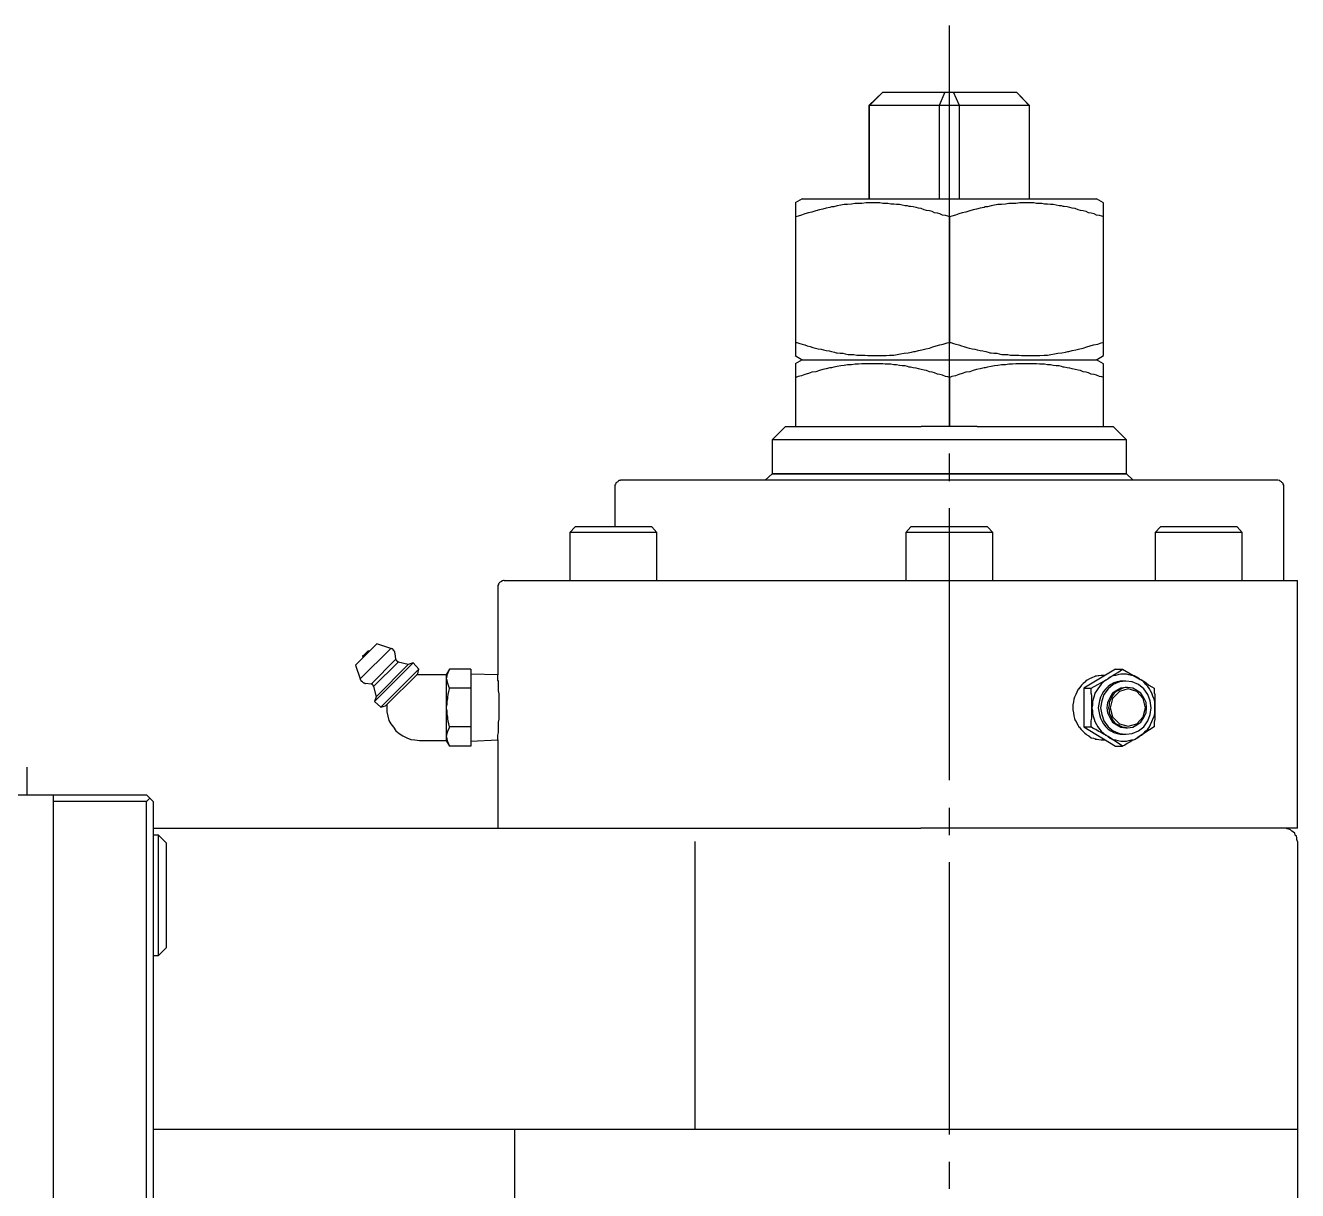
# Model space of a CAD drawing. Header units: millimetres. Extents: x -211 to 45495, y 24 to 52952.
# Drawn here: x 23026.3 to 23216.4, y 27522.3 to 27696.4 of the extents above; entities that cross this region are included whole.
import ezdxf

# ---------------------------------------------------------------- set-up
doc = ezdxf.new("R2010")
doc.units = ezdxf.units.MM
doc.layers.add('Layer2', color=7, linetype='Continuous')

# ---------------------------------------------------------------- blocks, each defined once
blk = doc.blocks.new('BLKF437')
at = {"layer": 'Layer2', "color": 7, "linetype": 'Continuous', "lineweight": 25}
for p, q in [((23191.13, 27597.29), (23189.84, 27596.86)), ((23188.8, 27595.83), (23188.46, 27594.45)), ((23189.84, 27596.86), (23188.8, 27595.83)), ((23193.37, 27595.83), (23192.42, 27596.86)), ((23193.71, 27594.45), (23193.37, 27595.83)), ((23188.46, 27594.45), (23188.8, 27593.07)), ((23193.37, 27593.07), (23193.71, 27594.45)), ((23188.8, 27593.07), (23189.84, 27592.04)), ((23189.84, 27592.04), (23191.13, 27591.7)), ((23191.13, 27591.7), (23192.42, 27592.04)), ((23192.42, 27592.04), (23193.37, 27593.07))]:
    blk.add_line(p, q, dxfattribs=at)
blk = doc.blocks.new('BLKF438')
at = {"layer": 'Layer2', "color": 7, "linetype": 'Continuous', "lineweight": 25}
for p, q in [((23189.67, 27597.03), (23189.32, 27596.86)), ((23190.01, 27597.21), (23189.67, 27597.03)), ((23190.35, 27597.38), (23190.01, 27597.21)), ((23190.7, 27597.46), (23190.35, 27597.38)), ((23191.04, 27597.46), (23190.7, 27597.46)), ((23188.46, 27595.57), (23188.29, 27595.23)), ((23188.29, 27595.23), (23188.29, 27594.88)), ((23188.63, 27595.91), (23188.46, 27595.57)), ((23188.8, 27596.26), (23188.63, 27595.91)), ((23189.06, 27596.6), (23188.8, 27596.26)), ((23189.32, 27596.86), (23189.06, 27596.6))]:
    blk.add_line(p, q, dxfattribs=at)
blk = doc.blocks.new('BLKF439')
at = {"layer": 'Layer2', "color": 7, "linetype": 'Continuous', "lineweight": 25}
for p, q in [((23189.41, 27597.03), (23188.8, 27596.6)), ((23190.01, 27597.38), (23189.41, 27597.03)), ((23190.78, 27597.46), (23190.01, 27597.38)), ((23188.03, 27595.23), (23187.94, 27594.45)), ((23188.37, 27595.91), (23188.03, 27595.23)), ((23188.8, 27596.6), (23188.37, 27595.91)), ((23187.94, 27594.45), (23188.03, 27593.68)), ((23188.03, 27593.68), (23188.37, 27592.99)), ((23188.37, 27592.99), (23188.8, 27592.3)), ((23188.8, 27592.3), (23189.41, 27591.87)), ((23189.41, 27591.87), (23190.01, 27591.52))]:
    blk.add_line(p, q, dxfattribs=at)
blk = doc.blocks.new('BLKF440')
at = {"layer": 'Layer2', "color": 7, "linetype": 'Continuous', "lineweight": 25}
for p, q in [((23191.82, 27597.38), (23191.04, 27597.46)), ((23192.42, 27597.03), (23191.82, 27597.38)), ((23193.02, 27596.6), (23192.42, 27597.03)), ((23193.45, 27595.91), (23193.02, 27596.6)), ((23193.8, 27595.23), (23193.45, 27595.91)), ((23193.88, 27594.45), (23193.8, 27595.23)), ((23188.2, 27594.45), (23188.29, 27594.11)), ((23188.29, 27594.11), (23188.29, 27593.68)), ((23188.29, 27593.68), (23188.46, 27593.33)), ((23188.46, 27593.33), (23188.63, 27592.99)), ((23193.45, 27592.99), (23193.8, 27593.68)), ((23193.8, 27593.68), (23193.88, 27594.45)), ((23188.63, 27592.99), (23188.8, 27592.64)), ((23188.8, 27592.64), (23189.06, 27592.3)), ((23189.06, 27592.3), (23189.32, 27592.04)), ((23189.32, 27592.04), (23189.67, 27591.87)), ((23189.67, 27591.87), (23190.01, 27591.7)), ((23190.01, 27591.7), (23190.35, 27591.52)), ((23190.35, 27591.52), (23190.7, 27591.52)), ((23190.7, 27591.52), (23191.04, 27591.44)), ((23191.04, 27591.44), (23191.82, 27591.52)), ((23191.82, 27591.52), (23192.42, 27591.87)), ((23192.42, 27591.87), (23193.02, 27592.3)), ((23193.02, 27592.3), (23193.45, 27592.99))]:
    blk.add_line(p, q, dxfattribs=at)
blk = doc.blocks.new('BLKF441')
at = {"layer": 'Layer2', "color": 7, "linetype": 'Continuous', "lineweight": 25}
for p, q in [((23188.12, 27597.29), (23187.51, 27596.43)), ((23188.89, 27597.9), (23188.12, 27597.29)), ((23189.84, 27598.33), (23188.89, 27597.9)), ((23190.78, 27598.41), (23189.84, 27598.33)), ((23191.73, 27598.33), (23190.78, 27598.41)), ((23192.68, 27597.9), (23191.73, 27598.33)), ((23193.45, 27597.29), (23192.68, 27597.9)), ((23194.06, 27596.43), (23193.45, 27597.29)), ((23187.17, 27595.48), (23187, 27594.45)), ((23187.51, 27596.43), (23187.17, 27595.48)), ((23194.4, 27595.48), (23194.06, 27596.43)), ((23194.57, 27594.45), (23194.4, 27595.48)), ((23187, 27594.45), (23187.17, 27593.42)), ((23187.17, 27593.42), (23187.51, 27592.47)), ((23194.06, 27592.47), (23194.4, 27593.42)), ((23194.4, 27593.42), (23194.57, 27594.45)), ((23187.51, 27592.47), (23188.12, 27591.61)), ((23188.12, 27591.61), (23188.89, 27591.01)), ((23192.68, 27591.01), (23193.45, 27591.61)), ((23193.45, 27591.61), (23194.06, 27592.47)), ((23188.89, 27591.01), (23189.84, 27590.58)), ((23190.78, 27590.49), (23191.73, 27590.58)), ((23191.73, 27590.58), (23192.68, 27591.01))]:
    blk.add_line(p, q, dxfattribs=at)
blk = doc.blocks.new('BLKF442')
at = {"layer": 'Layer2', "color": 7, "linetype": 'Continuous', "lineweight": 25}
for p, q in [((23187.77, 27597.29), (23187.43, 27596.86)), ((23188.12, 27597.64), (23187.77, 27597.29)), ((23188.55, 27597.9), (23188.12, 27597.64)), ((23188.98, 27598.15), (23188.55, 27597.9)), ((23189.49, 27598.33), (23188.98, 27598.15)), ((23189.92, 27598.41), (23189.49, 27598.33)), ((23190.44, 27598.41), (23189.92, 27598.41)), ((23186.82, 27595.48), (23186.74, 27594.97)), ((23187, 27596), (23186.82, 27595.48)), ((23187.17, 27596.43), (23187, 27596)), ((23187.43, 27596.86), (23187.17, 27596.43))]:
    blk.add_line(p, q, dxfattribs=at)
blk = doc.blocks.new('BLKF443')
at = {"layer": 'Layer2', "color": 7, "linetype": 'Continuous', "lineweight": 25}
for p, q in [((23186.65, 27594.45), (23186.74, 27593.93)), ((23186.74, 27593.93), (23186.82, 27593.42)), ((23186.82, 27593.42), (23187, 27592.9)), ((23187, 27592.9), (23187.17, 27592.47)), ((23187.17, 27592.47), (23187.43, 27592.04)), ((23187.43, 27592.04), (23187.77, 27591.61)), ((23187.77, 27591.61), (23188.12, 27591.26)), ((23188.12, 27591.26), (23188.55, 27591.01)), ((23188.55, 27591.01), (23188.98, 27590.75)), ((23188.98, 27590.75), (23189.49, 27590.58)), ((23189.49, 27590.58), (23189.92, 27590.49))]:
    blk.add_line(p, q, dxfattribs=at)
blk = doc.blocks.new('BLKF444')
at = {"layer": 'Layer2', "color": 7, "linetype": 'Continuous', "lineweight": 25}
for p, q in [((23188.8, 27599.19), (23188.46, 27599.01)), ((23189.23, 27599.27), (23188.8, 27599.19)), ((23189.58, 27599.36), (23189.23, 27599.27)), ((23190.01, 27599.45), (23189.58, 27599.36)), ((23190.44, 27599.45), (23190.01, 27599.45)), ((23190.87, 27599.45), (23190.44, 27599.45)), ((23191.22, 27599.36), (23190.87, 27599.45)), ((23191.65, 27599.27), (23191.22, 27599.36)), ((23192.08, 27599.19), (23191.65, 27599.27)), ((23192.42, 27599.01), (23192.08, 27599.19)), ((23192.77, 27598.76), (23192.42, 27599.01))]:
    blk.add_line(p, q, dxfattribs=at)
blk = doc.blocks.new('BLKF445')
at = {"layer": 'Layer2', "color": 7, "linetype": 'Continuous', "lineweight": 25}
for p, q in [((23193.45, 27598.33), (23193.11, 27598.58)), ((23193.71, 27597.98), (23193.45, 27598.33)), ((23194.06, 27597.64), (23193.71, 27597.98)), ((23194.32, 27597.29), (23194.06, 27597.64)), ((23194.49, 27596.95), (23194.32, 27597.29)), ((23194.66, 27596.6), (23194.49, 27596.95)), ((23194.83, 27596.17), (23194.66, 27596.6)), ((23195, 27595.74), (23194.83, 27596.17)), ((23195.09, 27595.31), (23195, 27595.74)), ((23195.09, 27594.45), (23195.09, 27595.31))]:
    blk.add_line(p, q, dxfattribs=at)
blk = doc.blocks.new('BLKF446')
at = {"layer": 'Layer2', "color": 7, "linetype": 'Continuous', "lineweight": 25}
for p, q in [((23194.83, 27592.73), (23195, 27593.16)), ((23195, 27593.16), (23195.09, 27593.59)), ((23195.09, 27593.59), (23195.09, 27594.02)), ((23193.71, 27590.92), (23194.06, 27591.26)), ((23194.06, 27591.26), (23194.32, 27591.61)), ((23194.32, 27591.61), (23194.49, 27591.95)), ((23194.49, 27591.95), (23194.66, 27592.38)), ((23194.66, 27592.38), (23194.83, 27592.73)), ((23192.77, 27590.15), (23193.11, 27590.32)), ((23193.11, 27590.32), (23193.45, 27590.66)), ((23193.45, 27590.66), (23193.71, 27590.92))]:
    blk.add_line(p, q, dxfattribs=at)
blk = doc.blocks.new('BLKF447')
at = {"layer": 'Layer2', "color": 7, "linetype": 'Continuous', "lineweight": 25}
for p, q in [((23188.12, 27590.15), (23188.46, 27589.89)), ((23188.46, 27589.89), (23188.8, 27589.71)), ((23188.8, 27589.71), (23189.23, 27589.63)), ((23189.23, 27589.63), (23189.58, 27589.54)), ((23189.58, 27589.54), (23190.01, 27589.46)), ((23190.01, 27589.46), (23190.44, 27589.46)), ((23190.44, 27589.46), (23190.87, 27589.46)), ((23190.87, 27589.46), (23191.22, 27589.54)), ((23191.22, 27589.54), (23191.65, 27589.63)), ((23191.65, 27589.63), (23192.08, 27589.71)), ((23192.08, 27589.71), (23192.42, 27589.89))]:
    blk.add_line(p, q, dxfattribs=at)
blk = doc.blocks.new('BLKF448')
at = {"layer": 'Layer2', "color": 7, "linetype": 'Continuous', "lineweight": 25}
for p, q in [((23185.7, 27594.45), (23185.79, 27594.02)), ((23185.79, 27594.02), (23185.79, 27593.59)), ((23185.79, 27593.59), (23185.88, 27593.16)), ((23185.88, 27593.16), (23186.05, 27592.73)), ((23186.05, 27592.73), (23186.13, 27592.38)), ((23186.13, 27592.38), (23186.39, 27591.95)), ((23186.39, 27591.95), (23186.57, 27591.61)), ((23186.57, 27591.61), (23186.82, 27591.26)), ((23186.82, 27591.26), (23187.08, 27590.92)), ((23187.08, 27590.92), (23187.43, 27590.66)), ((23187.43, 27590.66), (23187.77, 27590.32))]:
    blk.add_line(p, q, dxfattribs=at)
blk = doc.blocks.new('BLKF449')
at = {"layer": 'Layer2', "color": 7, "linetype": 'Continuous', "lineweight": 25}
for p, q in [((23186.39, 27596.95), (23186.13, 27596.6)), ((23186.57, 27597.29), (23186.39, 27596.95)), ((23186.82, 27597.64), (23186.57, 27597.29)), ((23187.08, 27597.98), (23186.82, 27597.64)), ((23187.43, 27598.33), (23187.08, 27597.98)), ((23187.77, 27598.58), (23187.43, 27598.33)), ((23188.12, 27598.76), (23187.77, 27598.58)), ((23185.88, 27595.74), (23185.79, 27595.31)), ((23185.79, 27595.31), (23185.79, 27594.88)), ((23186.05, 27596.17), (23185.88, 27595.74)), ((23186.13, 27596.6), (23186.05, 27596.17))]:
    blk.add_line(p, q, dxfattribs=at)
blk = doc.blocks.new('BLKF450')
at = {"layer": 'Layer2', "color": 7, "linetype": 'Continuous', "lineweight": 25}
for p, q in [((23185.62, 27597.03), (23185.62, 27597.38)), ((23185.62, 27596.6), (23185.62, 27597.03)), ((23185.7, 27596.26), (23185.62, 27596.6)), ((23185.7, 27595.83), (23185.7, 27596.26)), ((23185.7, 27595.4), (23185.7, 27595.83)), ((23185.7, 27594.97), (23185.7, 27595.4)), ((23185.7, 27594.54), (23185.7, 27594.97)), ((23185.7, 27594.45), (23185.7, 27594.54)), ((23185.7, 27594.11), (23185.7, 27594.45)), ((23185.7, 27593.68), (23185.7, 27594.11)), ((23185.7, 27593.33), (23185.7, 27593.68)), ((23185.7, 27592.9), (23185.7, 27593.33)), ((23185.62, 27592.47), (23185.7, 27592.9)), ((23185.62, 27592.04), (23185.62, 27592.47)), ((23185.62, 27591.61), (23185.62, 27592.04)), ((23185.88, 27591.35), (23185.62, 27591.61)), ((23186.31, 27591.18), (23185.88, 27591.35)), ((23186.65, 27590.92), (23186.31, 27591.18)), ((23187.08, 27590.75), (23186.65, 27590.92)), ((23187.43, 27590.49), (23187.08, 27590.75)), ((23187.86, 27590.32), (23187.43, 27590.49)), ((23187.94, 27590.23), (23187.86, 27590.32)), ((23188.12, 27590.15), (23187.94, 27590.23))]:
    blk.add_line(p, q, dxfattribs=at)
blk = doc.blocks.new('BLKF451')
at = {"layer": 'Layer2', "color": 7, "linetype": 'Continuous', "lineweight": 25}
for p, q in [((23188.12, 27598.76), (23188.29, 27598.93)), ((23188.29, 27598.93), (23188.72, 27599.19)), ((23188.72, 27599.19), (23189.15, 27599.45)), ((23189.15, 27599.45), (23189.58, 27599.7)), ((23189.58, 27599.7), (23189.92, 27599.96))]:
    blk.add_line(p, q, dxfattribs=at)
blk = doc.blocks.new('BLKF452')
at = {"layer": 'Layer2', "color": 7, "linetype": 'Continuous', "lineweight": 25}
for p, q in [((23191.73, 27589.54), (23191.39, 27589.28)), ((23192.16, 27589.71), (23191.73, 27589.54)), ((23192.51, 27589.97), (23192.16, 27589.71)), ((23192.59, 27590.06), (23192.51, 27589.97)), ((23192.77, 27590.15), (23192.59, 27590.06)), ((23190.96, 27589.11), (23190.61, 27588.85)), ((23191.39, 27589.28), (23190.96, 27589.11))]:
    blk.add_line(p, q, dxfattribs=at)
blk = doc.blocks.new('BLKF453')
at = {"layer": 'Layer2', "color": 7, "linetype": 'Continuous', "lineweight": 25}
for p, q in [((23192.77, 27598.76), (23192.94, 27598.67)), ((23192.94, 27598.67), (23193.02, 27598.67)), ((23193.02, 27598.67), (23193.45, 27598.41)), ((23193.45, 27598.41), (23193.8, 27598.15)), ((23193.8, 27598.15), (23194.23, 27597.81)), ((23194.23, 27597.81), (23194.66, 27597.55))]:
    blk.add_line(p, q, dxfattribs=at)
blk = doc.blocks.new('BLKF454')
at = {"layer": 'Layer2', "color": 7, "linetype": 'Continuous', "lineweight": 25}
for p, q in [((23195.09, 27594.45), (23195.09, 27592.73)), ((23195.09, 27592.73), (23195, 27592.3)), ((23195, 27592.3), (23195, 27591.61))]:
    blk.add_line(p, q, dxfattribs=at)
blk = doc.blocks.new('BLKF465')
at = {"layer": 'Layer2', "color": 7, "linetype": 'Continuous', "lineweight": 25}
for p, q in [((23089.51, 27591.09), (23089.69, 27591.44)), ((23089.26, 27590.15), (23089.34, 27590.58)), ((23089.34, 27589.8), (23089.26, 27590.15)), ((23089.34, 27590.66), (23089.51, 27591.09)), ((23089.34, 27590.58), (23089.34, 27590.66)), ((23089.43, 27589.37), (23089.34, 27589.8)), ((23089.6, 27589.03), (23089.43, 27589.37)), ((23089.6, 27588.94), (23089.6, 27589.03)), ((23089.69, 27588.68), (23089.6, 27588.94))]:
    blk.add_line(p, q, dxfattribs=at)
blk = doc.blocks.new('BLKF466')
at = {"layer": 'Layer2', "color": 7, "linetype": 'Continuous', "lineweight": 25}
for p, q in [((23089.6, 27596.86), (23089.69, 27597.29)), ((23089.34, 27595.4), (23089.43, 27595.83)), ((23089.34, 27594.97), (23089.34, 27595.4)), ((23089.43, 27596), (23089.51, 27596.43)), ((23089.43, 27595.83), (23089.43, 27596)), ((23089.51, 27596.43), (23089.6, 27596.86)), ((23089.26, 27594.54), (23089.34, 27594.97)), ((23089.26, 27594.45), (23089.26, 27594.54)), ((23089.26, 27594.36), (23089.26, 27594.45)), ((23089.34, 27593.93), (23089.26, 27594.36)), ((23089.34, 27593.5), (23089.34, 27593.93)), ((23089.43, 27593.07), (23089.34, 27593.5)), ((23089.43, 27592.64), (23089.43, 27593.07)), ((23089.51, 27592.56), (23089.43, 27592.64)), ((23089.51, 27592.38), (23089.51, 27592.56)), ((23089.6, 27592.04), (23089.51, 27592.38)), ((23089.69, 27591.61), (23089.6, 27592.04))]:
    blk.add_line(p, q, dxfattribs=at)
blk = doc.blocks.new('BLKF467')
at = {"layer": 'Layer2', "color": 7, "linetype": 'Continuous', "lineweight": 25}
for p, q in [((23089.26, 27598.84), (23089.34, 27599.19)), ((23089.26, 27598.76), (23089.26, 27598.84)), ((23089.34, 27599.36), (23089.51, 27599.7)), ((23089.34, 27599.27), (23089.34, 27599.36)), ((23089.34, 27599.19), (23089.34, 27599.27)), ((23089.51, 27599.7), (23089.69, 27600.13)), ((23089.34, 27598.5), (23089.26, 27598.76)), ((23089.43, 27598.07), (23089.34, 27598.5)), ((23089.6, 27597.64), (23089.43, 27598.07)), ((23089.69, 27597.38), (23089.6, 27597.64)), ((23092.87, 27597.38), (23089.69, 27597.38))]:
    blk.add_line(p, q, dxfattribs=at)
blk = doc.blocks.new('BLKF468')
at = {"layer": 'Layer2', "color": 7, "linetype": 'Continuous', "lineweight": 25}
for p, q in [((23080.3, 27594.45), (23080.3, 27593.85)), ((23080.3, 27593.85), (23080.47, 27593.16)), ((23080.47, 27593.16), (23080.64, 27592.56)), ((23080.64, 27592.56), (23080.9, 27592.04)), ((23080.9, 27592.04), (23081.33, 27591.52)), ((23081.33, 27591.52), (23081.68, 27591.01)), ((23081.68, 27591.01), (23082.19, 27590.58)), ((23082.19, 27590.58), (23082.71, 27590.23)), ((23082.71, 27590.23), (23083.31, 27589.97)), ((23083.31, 27589.97), (23083.92, 27589.71)), ((23083.92, 27589.71), (23084.52, 27589.63))]:
    blk.add_line(p, q, dxfattribs=at)
blk = doc.blocks.new('BLKF469')
at = {"layer": 'Layer2', "color": 7, "linetype": 'Continuous', "lineweight": 25}
for p, q in [((23080.9, 27603.32), (23076.34, 27598.76)), ((23076.34, 27598.76), (23076.34, 27598.67)), ((23076.34, 27598.67), (23076.43, 27598.58)), ((23076.43, 27598.58), (23076.43, 27598.5)), ((23076.43, 27598.5), (23076.51, 27598.41)), ((23076.51, 27598.41), (23076.6, 27598.41)), ((23076.6, 27598.41), (23076.68, 27598.33)), ((23076.68, 27598.33), (23076.68, 27598.24)), ((23076.68, 27598.24), (23076.77, 27598.24)), ((23076.77, 27598.24), (23076.86, 27598.15)), ((23076.86, 27598.15), (23076.94, 27598.15)), ((23076.94, 27598.15), (23077.03, 27598.07))]:
    blk.add_line(p, q, dxfattribs=at)
blk = doc.blocks.new('BLKF470')
at = {"layer": 'Layer2', "color": 7, "linetype": 'Continuous', "lineweight": 25}
for p, q in [((23081.08, 27603.23), (23080.99, 27603.32)), ((23081.16, 27603.23), (23081.08, 27603.23)), ((23081.25, 27603.15), (23081.16, 27603.23)), ((23081.25, 27603.06), (23081.25, 27603.15)), ((23081.33, 27602.98), (23081.25, 27603.06)), ((23081.42, 27602.98), (23081.33, 27602.98)), ((23081.42, 27602.89), (23081.42, 27602.98)), ((23081.51, 27602.8), (23081.42, 27602.89)), ((23081.51, 27602.63), (23081.51, 27602.8)), ((23081.59, 27602.55), (23081.51, 27602.63))]:
    blk.add_line(p, q, dxfattribs=at)
blk = doc.blocks.new('BLKF471')
at = {"layer": 'Layer2', "color": 7, "linetype": 'Continuous', "lineweight": 25}
for p, q in [((23078.15, 27597.9), (23078.06, 27597.98)), ((23078.23, 27597.9), (23078.15, 27597.9)), ((23078.23, 27597.81), (23078.23, 27597.9)), ((23078.32, 27597.72), (23078.23, 27597.81)), ((23078.32, 27597.64), (23078.32, 27597.72))]:
    blk.add_line(p, q, dxfattribs=at)
blk = doc.blocks.new('BLKF472')
at = {"layer": 'Layer2', "color": 7, "linetype": 'Continuous', "lineweight": 25}
for p, q in [((23081.68, 27601.68), (23081.68, 27601.6)), ((23081.68, 27601.6), (23081.76, 27601.51)), ((23081.76, 27601.51), (23081.76, 27601.43)), ((23081.76, 27601.43), (23081.85, 27601.43)), ((23081.85, 27601.43), (23081.85, 27601.34)), ((23081.85, 27601.34), (23081.94, 27601.34)), ((23081.94, 27601.34), (23082.02, 27601.34))]:
    blk.add_line(p, q, dxfattribs=at)
blk = doc.blocks.new('BLKF473')
at = {"layer": 'Layer2', "color": 7, "linetype": 'Continuous', "lineweight": 25}
for p, q in [((23076.77, 27602.2), (23076.68, 27602.2)), ((23076.68, 27602.2), (23076.68, 27602.12)), ((23076.68, 27602.12), (23076.77, 27602.12)), ((23076.77, 27602.12), (23076.77, 27602.03))]:
    blk.add_line(p, q, dxfattribs=at)
blk = doc.blocks.new('BLKF634')
at = {"layer": 'Layer2', "color": 7, "linetype": 'Continuous', "lineweight": 25}
for p, q in [((23097.01, 27612.88), (23096.92, 27612.71)), ((23096.92, 27612.71), (23096.92, 27612.62)), ((23097.09, 27613.05), (23097.01, 27612.97)), ((23097.01, 27612.97), (23097.01, 27612.88)), ((23097.18, 27613.14), (23097.09, 27613.05)), ((23097.26, 27613.22), (23097.18, 27613.14)), ((23097.44, 27613.31), (23097.26, 27613.22)), ((23097.52, 27613.4), (23097.44, 27613.31)), ((23097.61, 27613.4), (23097.52, 27613.4)), ((23097.78, 27613.48), (23097.61, 27613.4)), ((23097.87, 27613.48), (23097.78, 27613.48))]:
    blk.add_line(p, q, dxfattribs=at)
blk = doc.blocks.new('BLKF635')
at = {"layer": 'Layer2', "color": 7, "linetype": 'Continuous', "lineweight": 25}
for p, q in [((23096.92, 27599.01), (23096.92, 27599.19)), ((23096.92, 27598.58), (23096.92, 27599.01)), ((23097.01, 27598.41), (23096.92, 27598.58)), ((23097.01, 27597.9), (23097.01, 27598.41)), ((23097.01, 27597.46), (23097.01, 27597.9)), ((23097.01, 27597.38), (23097.01, 27597.46)), ((23097.01, 27596.95), (23097.01, 27597.38)), ((23097.09, 27596.52), (23097.01, 27596.95)), ((23097.09, 27596.09), (23097.09, 27596.52)), ((23097.09, 27596), (23097.09, 27596.09)), ((23097.09, 27595.74), (23097.09, 27596)), ((23097.09, 27595.31), (23097.09, 27595.74)), ((23097.09, 27594.88), (23097.09, 27595.31)), ((23097.09, 27594.45), (23097.09, 27594.88)), ((23097.09, 27594.36), (23097.09, 27594.45)), ((23097.09, 27594.11), (23097.09, 27594.36)), ((23097.09, 27593.68), (23097.09, 27594.11)), ((23097.09, 27593.25), (23097.09, 27593.68)), ((23097.09, 27592.81), (23097.09, 27593.25)), ((23097.01, 27592.3), (23097.09, 27592.73)), ((23097.01, 27590.75), (23097.01, 27592.3)), ((23097.09, 27592.73), (23097.09, 27592.81)), ((23096.92, 27590.32), (23097.01, 27590.75)), ((23096.92, 27589.63), (23096.92, 27590.32))]:
    blk.add_line(p, q, dxfattribs=at)
blk = doc.blocks.new('BLKF636')
at = {"layer": 'Layer2', "color": 7, "linetype": 'Continuous', "lineweight": 25}
for p, q in [((23183.72, 27591.61), (23183.81, 27591.61)), ((23183.81, 27591.61), (23184.07, 27591.26)), ((23184.07, 27591.26), (23184.33, 27590.92)), ((23184.33, 27590.92), (23184.67, 27590.66)), ((23184.67, 27590.66), (23184.84, 27590.49)), ((23184.84, 27590.49), (23184.93, 27590.4)), ((23184.93, 27590.4), (23185.27, 27590.23)), ((23185.27, 27590.23), (23185.62, 27589.97)), ((23185.62, 27589.97), (23185.96, 27589.89)), ((23185.96, 27589.89), (23186.22, 27589.8)), ((23186.22, 27589.8), (23186.31, 27589.8)), ((23186.31, 27589.8), (23186.74, 27589.71))]:
    blk.add_line(p, q, dxfattribs=at)
blk = doc.blocks.new('BLKF637')
at = {"layer": 'Layer2', "color": 7, "linetype": 'Continuous', "lineweight": 25}
for p, q in [((23185.7, 27598.93), (23185.36, 27598.76)), ((23186.13, 27599.1), (23185.7, 27598.93)), ((23186.22, 27599.1), (23186.13, 27599.1)), ((23186.65, 27599.19), (23186.22, 27599.1)), ((23187.08, 27599.27), (23186.65, 27599.19)), ((23183.64, 27597.21), (23183.47, 27596.78)), ((23183.72, 27597.21), (23183.64, 27597.21)), ((23183.9, 27597.46), (23183.72, 27597.21)), ((23184.15, 27597.81), (23183.9, 27597.46)), ((23184.41, 27598.07), (23184.15, 27597.81)), ((23184.76, 27598.33), (23184.41, 27598.07)), ((23185.02, 27598.58), (23184.76, 27598.41)), ((23184.76, 27598.41), (23184.76, 27598.33)), ((23185.36, 27598.76), (23185.02, 27598.58)), ((23182.95, 27595.31), (23182.86, 27594.88)), ((23183.03, 27595.74), (23182.95, 27595.31)), ((23183.12, 27596), (23183.03, 27595.74)), ((23183.29, 27596.43), (23183.12, 27596)), ((23183.47, 27596.78), (23183.29, 27596.43)), ((23182.86, 27594.88), (23182.86, 27594.36)), ((23182.86, 27594.36), (23182.86, 27594.11)), ((23182.86, 27594.11), (23182.95, 27593.68)), ((23182.95, 27593.68), (23183.03, 27593.25)), ((23183.03, 27593.25), (23183.12, 27592.81)), ((23183.12, 27592.81), (23183.21, 27592.56)), ((23183.21, 27592.56), (23183.29, 27592.47)), ((23183.29, 27592.47), (23183.47, 27592.13)), ((23183.47, 27592.13), (23183.64, 27591.78))]:
    blk.add_line(p, q, dxfattribs=at)
blk = doc.blocks.new('BLKF638')
at = {"layer": 'Layer2', "color": 7, "linetype": 'Continuous', "lineweight": 25}
for p, q in [((23114.49, 27627.86), (23114.4, 27627.69)), ((23114.4, 27627.69), (23114.4, 27627.6)), ((23114.57, 27627.95), (23114.49, 27627.86)), ((23114.66, 27628.12), (23114.57, 27628.04)), ((23114.57, 27628.04), (23114.57, 27627.95)), ((23114.83, 27628.21), (23114.66, 27628.12)), ((23114.92, 27628.29), (23114.83, 27628.21)), ((23115, 27628.38), (23114.92, 27628.29)), ((23115.18, 27628.38), (23115, 27628.38)), ((23115.26, 27628.47), (23115.18, 27628.38)), ((23115.43, 27628.47), (23115.26, 27628.47))]:
    blk.add_line(p, q, dxfattribs=at)
blk = doc.blocks.new('BLKF639')
at = {"layer": 'Layer2', "color": 7, "linetype": 'Continuous', "lineweight": 25}
for p, q in [((23213.52, 27628.47), (23213.43, 27628.47)), ((23213.69, 27628.38), (23213.52, 27628.47)), ((23213.78, 27628.38), (23213.69, 27628.38)), ((23213.86, 27628.29), (23213.78, 27628.38)), ((23214.04, 27628.21), (23213.86, 27628.29)), ((23214.12, 27628.12), (23214.04, 27628.21)), ((23214.21, 27628.04), (23214.12, 27628.12)), ((23214.29, 27627.95), (23214.21, 27628.04)), ((23214.29, 27627.86), (23214.29, 27627.95)), ((23214.38, 27627.69), (23214.29, 27627.86)), ((23214.38, 27627.43), (23214.38, 27627.69))]:
    blk.add_line(p, q, dxfattribs=at)
blk = doc.blocks.new('BLKF640')
at = {"layer": 'Layer2', "color": 7, "linetype": 'Continuous', "lineweight": 25}
for p, q in [((23214.9, 27576.37), (23214.64, 27576.45)), ((23215.16, 27576.28), (23214.9, 27576.37)), ((23215.41, 27576.19), (23215.16, 27576.28)), ((23215.59, 27576.02), (23215.41, 27576.19)), ((23215.84, 27575.85), (23215.59, 27576.02)), ((23216.02, 27575.68), (23215.84, 27575.85)), ((23216.1, 27575.42), (23216.02, 27575.68)), ((23216.27, 27575.25), (23216.1, 27575.42)), ((23216.36, 27574.99), (23216.27, 27575.25)), ((23216.36, 27574.73), (23216.36, 27574.99)), ((23216.45, 27574.47), (23216.36, 27574.73))]:
    blk.add_line(p, q, dxfattribs=at)
blk = doc.blocks.new('BLKF711')
at = {"layer": 'Layer2', "color": 7, "linetype": 'Continuous', "lineweight": 25}
for p, q in [((23143.85, 27644.57), (23143.34, 27644.4)), ((23144.46, 27644.66), (23143.85, 27644.57)), ((23144.97, 27644.83), (23144.46, 27644.66)), ((23145.49, 27645), (23144.97, 27644.83)), ((23146.01, 27645.09), (23145.49, 27645)), ((23146.52, 27645.26), (23146.01, 27645.09)), ((23146.78, 27645.26), (23146.52, 27645.26)), ((23147.12, 27645.34), (23146.78, 27645.26)), ((23147.64, 27645.43), (23147.12, 27645.34)), ((23148.16, 27645.52), (23147.64, 27645.43)), ((23148.68, 27645.6), (23148.16, 27645.52)), ((23149.19, 27645.69), (23148.68, 27645.6)), ((23149.79, 27645.69), (23149.19, 27645.69)), ((23150.31, 27645.77), (23149.79, 27645.69)), ((23150.83, 27645.77), (23150.31, 27645.77)), ((23151.34, 27645.86), (23150.83, 27645.77)), ((23151.95, 27645.86), (23151.34, 27645.86)), ((23152.12, 27645.86), (23151.95, 27645.86)), ((23152.29, 27645.86), (23152.12, 27645.86)), ((23152.72, 27645.86), (23152.29, 27645.86)), ((23153.15, 27645.86), (23152.72, 27645.86)), ((23153.58, 27645.86), (23153.15, 27645.86)), ((23154.01, 27645.86), (23153.58, 27645.86)), ((23154.44, 27645.86), (23154.01, 27645.86)), ((23154.79, 27645.77), (23154.44, 27645.86)), ((23155.22, 27645.77), (23154.79, 27645.77)), ((23155.65, 27645.77), (23155.22, 27645.77)), ((23156.08, 27645.69), (23155.65, 27645.77)), ((23156.51, 27645.69), (23156.08, 27645.69)), ((23156.94, 27645.6), (23156.51, 27645.69)), ((23157.37, 27645.52), (23156.94, 27645.6)), ((23157.8, 27645.52), (23157.37, 27645.52)), ((23158.15, 27645.43), (23157.8, 27645.52)), ((23158.41, 27645.34), (23158.15, 27645.43)), ((23158.58, 27645.34), (23158.41, 27645.34)), ((23159.01, 27645.26), (23158.58, 27645.34)), ((23159.44, 27645.17), (23159.01, 27645.26)), ((23159.78, 27645.09), (23159.44, 27645.17)), ((23160.21, 27645), (23159.78, 27645.09)), ((23160.64, 27644.91), (23160.21, 27645)), ((23160.99, 27644.83), (23160.64, 27644.91)), ((23161.42, 27644.66), (23160.99, 27644.83)), ((23161.85, 27644.57), (23161.42, 27644.66)), ((23162.19, 27644.48), (23161.85, 27644.57)), ((23162.63, 27644.31), (23162.19, 27644.48)), ((23166.85, 27644.57), (23166.33, 27644.4)), ((23167.45, 27644.66), (23166.85, 27644.57)), ((23167.96, 27644.83), (23167.45, 27644.66)), ((23168.48, 27645), (23167.96, 27644.83)), ((23169, 27645.09), (23168.48, 27645)), ((23169.6, 27645.26), (23169, 27645.09)), ((23169.77, 27645.26), (23169.6, 27645.26)), ((23170.12, 27645.34), (23169.77, 27645.26)), ((23170.63, 27645.43), (23170.12, 27645.34)), ((23171.15, 27645.52), (23170.63, 27645.43)), ((23171.67, 27645.6), (23171.15, 27645.52)), ((23172.18, 27645.69), (23171.67, 27645.6)), ((23172.79, 27645.69), (23172.18, 27645.69)), ((23173.3, 27645.77), (23172.79, 27645.69)), ((23173.82, 27645.77), (23173.3, 27645.77)), ((23174.34, 27645.86), (23173.82, 27645.77)), ((23174.94, 27645.86), (23174.34, 27645.86)), ((23175.11, 27645.86), (23174.94, 27645.86)), ((23175.28, 27645.86), (23175.11, 27645.86)), ((23175.71, 27645.86), (23175.28, 27645.86)), ((23176.15, 27645.86), (23175.71, 27645.86)), ((23176.58, 27645.86), (23176.15, 27645.86)), ((23177.01, 27645.86), (23176.58, 27645.86)), ((23177.44, 27645.86), (23177.01, 27645.86)), ((23177.87, 27645.77), (23177.44, 27645.86)), ((23178.21, 27645.77), (23177.87, 27645.77)), ((23178.64, 27645.77), (23178.21, 27645.77)), ((23179.07, 27645.69), (23178.64, 27645.77)), ((23179.5, 27645.69), (23179.07, 27645.69)), ((23179.93, 27645.6), (23179.5, 27645.69)), ((23180.36, 27645.52), (23179.93, 27645.6)), ((23180.8, 27645.52), (23180.36, 27645.52)), ((23181.14, 27645.43), (23180.8, 27645.52)), ((23181.4, 27645.34), (23181.14, 27645.43)), ((23181.57, 27645.34), (23181.4, 27645.34)), ((23182, 27645.26), (23181.57, 27645.34)), ((23182.43, 27645.17), (23182, 27645.26)), ((23182.78, 27645.09), (23182.43, 27645.17)), ((23183.21, 27645), (23182.78, 27645.09)), ((23183.64, 27644.91), (23183.21, 27645)), ((23183.98, 27644.83), (23183.64, 27644.91)), ((23184.41, 27644.66), (23183.98, 27644.83)), ((23184.84, 27644.57), (23184.41, 27644.66)), ((23185.19, 27644.48), (23184.84, 27644.57)), ((23185.62, 27644.31), (23185.19, 27644.48)), ((23142.3, 27644.05), (23141.79, 27643.97)), ((23142.82, 27644.22), (23142.3, 27644.05)), ((23143.34, 27644.4), (23142.82, 27644.22)), ((23162.97, 27644.22), (23162.63, 27644.31)), ((23163.4, 27644.14), (23162.97, 27644.22)), ((23163.83, 27643.97), (23163.4, 27644.14)), ((23164.18, 27643.88), (23163.83, 27643.97)), ((23164.43, 27643.79), (23164.18, 27643.88)), ((23164.78, 27643.97), (23164.43, 27643.79)), ((23165.3, 27644.05), (23164.78, 27643.97)), ((23165.81, 27644.22), (23165.3, 27644.05)), ((23166.33, 27644.4), (23165.81, 27644.22)), ((23186.05, 27644.22), (23185.62, 27644.31)), ((23186.39, 27644.14), (23186.05, 27644.22)), ((23186.82, 27643.97), (23186.39, 27644.14)), ((23187.17, 27643.88), (23186.82, 27643.97)), ((23187.43, 27643.79), (23187.17, 27643.88))]:
    blk.add_line(p, q, dxfattribs=at)
blk = doc.blocks.new('BLKF712')
at = {"layer": 'Layer2', "color": 7, "linetype": 'Continuous', "lineweight": 25}
for p, q in [((23141.44, 27649.05), (23141.61, 27649.05)), ((23141.61, 27649.05), (23142.04, 27648.88)), ((23142.04, 27648.88), (23142.39, 27648.79)), ((23142.39, 27648.79), (23142.82, 27648.7)), ((23142.82, 27648.7), (23143.16, 27648.53)), ((23143.16, 27648.53), (23143.59, 27648.44)), ((23143.59, 27648.44), (23144.02, 27648.27)), ((23144.02, 27648.27), (23144.37, 27648.19)), ((23161.42, 27648.19), (23161.94, 27648.36)), ((23161.94, 27648.36), (23162.45, 27648.53)), ((23162.45, 27648.53), (23162.97, 27648.7)), ((23162.97, 27648.7), (23163.49, 27648.79)), ((23163.49, 27648.79), (23164.09, 27648.96)), ((23164.09, 27648.96), (23164.43, 27649.05)), ((23164.43, 27649.05), (23164.61, 27649.05)), ((23164.61, 27649.05), (23165.04, 27648.88)), ((23165.04, 27648.88), (23165.38, 27648.79)), ((23165.38, 27648.79), (23165.81, 27648.7)), ((23165.81, 27648.7), (23166.24, 27648.53)), ((23166.24, 27648.53), (23166.59, 27648.44)), ((23166.59, 27648.44), (23167.02, 27648.27)), ((23167.02, 27648.27), (23167.36, 27648.19)), ((23184.41, 27648.19), (23184.93, 27648.36)), ((23184.93, 27648.36), (23185.45, 27648.53)), ((23185.45, 27648.53), (23185.96, 27648.7)), ((23185.96, 27648.7), (23186.57, 27648.79)), ((23186.57, 27648.79), (23187.08, 27648.96)), ((23144.37, 27648.19), (23144.8, 27648.1)), ((23144.8, 27648.1), (23145.23, 27648.01)), ((23145.23, 27648.01), (23145.57, 27647.93)), ((23145.57, 27647.93), (23146.01, 27647.84)), ((23146.01, 27647.84), (23146.44, 27647.76)), ((23146.44, 27647.76), (23146.78, 27647.67)), ((23146.78, 27647.67), (23147.21, 27647.58)), ((23147.21, 27647.58), (23147.47, 27647.5)), ((23147.47, 27647.5), (23147.64, 27647.5)), ((23147.64, 27647.5), (23148.07, 27647.41)), ((23148.07, 27647.41), (23148.5, 27647.41)), ((23148.5, 27647.41), (23148.85, 27647.33)), ((23148.85, 27647.33), (23149.28, 27647.24)), ((23149.28, 27647.24), (23149.71, 27647.24)), ((23149.71, 27647.24), (23150.14, 27647.24)), ((23150.14, 27647.24), (23150.57, 27647.15)), ((23150.57, 27647.15), (23151, 27647.15)), ((23151, 27647.15), (23151.34, 27647.15)), ((23151.34, 27647.15), (23151.78, 27647.15)), ((23151.78, 27647.15), (23152.21, 27647.07)), ((23152.21, 27647.07), (23152.64, 27647.07)), ((23152.64, 27647.07), (23153.07, 27647.07)), ((23153.07, 27647.07), (23153.5, 27647.07)), ((23153.5, 27647.07), (23153.67, 27647.07)), ((23153.67, 27647.07), (23153.76, 27647.07)), ((23153.76, 27647.07), (23153.93, 27647.07)), ((23153.93, 27647.07), (23154.44, 27647.07)), ((23154.44, 27647.07), (23154.96, 27647.07)), ((23154.96, 27647.07), (23155.48, 27647.15)), ((23155.48, 27647.15), (23156.08, 27647.15)), ((23156.08, 27647.15), (23156.6, 27647.24)), ((23156.6, 27647.24), (23157.11, 27647.33)), ((23157.11, 27647.33), (23157.63, 27647.41)), ((23157.63, 27647.41), (23158.23, 27647.5)), ((23158.23, 27647.5), (23158.75, 27647.58)), ((23158.75, 27647.58), (23159.09, 27647.67)), ((23159.09, 27647.67), (23159.27, 27647.67)), ((23159.27, 27647.67), (23159.78, 27647.84)), ((23159.78, 27647.84), (23160.3, 27647.93)), ((23160.3, 27647.93), (23160.9, 27648.1)), ((23160.9, 27648.1), (23161.42, 27648.19)), ((23167.36, 27648.19), (23167.79, 27648.1)), ((23167.79, 27648.1), (23168.22, 27648.01)), ((23168.22, 27648.01), (23168.57, 27647.93)), ((23168.57, 27647.93), (23169, 27647.84)), ((23169, 27647.84), (23169.43, 27647.76)), ((23169.43, 27647.76), (23169.86, 27647.67)), ((23169.86, 27647.67), (23170.2, 27647.58)), ((23170.2, 27647.58), (23170.46, 27647.5)), ((23170.46, 27647.5), (23170.63, 27647.5)), ((23170.63, 27647.5), (23171.06, 27647.41)), ((23171.06, 27647.41), (23171.5, 27647.41)), ((23171.5, 27647.41), (23171.84, 27647.33)), ((23171.84, 27647.33), (23172.27, 27647.24)), ((23172.27, 27647.24), (23172.7, 27647.24)), ((23172.7, 27647.24), (23173.13, 27647.24)), ((23173.13, 27647.24), (23173.56, 27647.15)), ((23173.56, 27647.15), (23173.99, 27647.15)), ((23173.99, 27647.15), (23174.34, 27647.15)), ((23174.34, 27647.15), (23174.77, 27647.15)), ((23174.77, 27647.15), (23175.2, 27647.07)), ((23175.2, 27647.07), (23175.63, 27647.07)), ((23175.63, 27647.07), (23176.06, 27647.07)), ((23176.06, 27647.07), (23176.49, 27647.07)), ((23176.49, 27647.07), (23176.66, 27647.07)), ((23176.66, 27647.07), (23176.75, 27647.07)), ((23176.75, 27647.07), (23176.92, 27647.07)), ((23176.92, 27647.07), (23177.44, 27647.07)), ((23177.44, 27647.07), (23177.95, 27647.07)), ((23177.95, 27647.07), (23178.56, 27647.15)), ((23178.56, 27647.15), (23179.07, 27647.15)), ((23179.07, 27647.15), (23179.59, 27647.24)), ((23179.59, 27647.24), (23180.11, 27647.33)), ((23180.11, 27647.33), (23180.62, 27647.41)), ((23180.62, 27647.41), (23181.23, 27647.5)), ((23181.23, 27647.5), (23181.74, 27647.58)), ((23181.74, 27647.58), (23182.09, 27647.67)), ((23182.09, 27647.67), (23182.26, 27647.67)), ((23182.26, 27647.67), (23182.78, 27647.84)), ((23182.78, 27647.84), (23183.29, 27647.93)), ((23183.29, 27647.93), (23183.9, 27648.1)), ((23183.9, 27648.1), (23184.41, 27648.19))]:
    blk.add_line(p, q, dxfattribs=at)
blk = doc.blocks.new('BLKF713')
at = {"layer": 'Layer2', "color": 7, "linetype": 'Continuous', "lineweight": 25}
for p, q in [((23146.52, 27669.2), (23146.01, 27669.11)), ((23146.78, 27669.28), (23146.52, 27669.2)), ((23147.12, 27669.28), (23146.78, 27669.28)), ((23147.64, 27669.46), (23147.12, 27669.28)), ((23148.16, 27669.54), (23147.64, 27669.46)), ((23148.68, 27669.63), (23148.16, 27669.54)), ((23149.19, 27669.63), (23148.68, 27669.63)), ((23149.79, 27669.71), (23149.19, 27669.63)), ((23150.31, 27669.8), (23149.79, 27669.71)), ((23150.83, 27669.8), (23150.31, 27669.8)), ((23151.34, 27669.8), (23150.83, 27669.8)), ((23151.95, 27669.89), (23151.34, 27669.8)), ((23152.12, 27669.89), (23151.95, 27669.89)), ((23152.29, 27669.89), (23152.12, 27669.89)), ((23152.72, 27669.89), (23152.29, 27669.89)), ((23153.15, 27669.89), (23152.72, 27669.89)), ((23153.58, 27669.89), (23153.15, 27669.89)), ((23154.01, 27669.89), (23153.58, 27669.89)), ((23154.44, 27669.8), (23154.01, 27669.89)), ((23154.79, 27669.8), (23154.44, 27669.8)), ((23155.22, 27669.8), (23154.79, 27669.8)), ((23155.65, 27669.71), (23155.22, 27669.8)), ((23156.08, 27669.71), (23155.65, 27669.71)), ((23156.51, 27669.63), (23156.08, 27669.71)), ((23156.94, 27669.63), (23156.51, 27669.63)), ((23157.37, 27669.54), (23156.94, 27669.63)), ((23157.8, 27669.46), (23157.37, 27669.54)), ((23158.15, 27669.46), (23157.8, 27669.46)), ((23158.41, 27669.37), (23158.15, 27669.46)), ((23158.58, 27669.37), (23158.41, 27669.37)), ((23159.01, 27669.28), (23158.58, 27669.37)), ((23159.44, 27669.2), (23159.01, 27669.28)), ((23159.78, 27669.11), (23159.44, 27669.2)), ((23169.6, 27669.2), (23169, 27669.11)), ((23169.77, 27669.28), (23169.6, 27669.2)), ((23170.12, 27669.28), (23169.77, 27669.28)), ((23170.63, 27669.46), (23170.12, 27669.28)), ((23171.15, 27669.54), (23170.63, 27669.46)), ((23171.67, 27669.63), (23171.15, 27669.54)), ((23172.18, 27669.63), (23171.67, 27669.63)), ((23172.79, 27669.71), (23172.18, 27669.63)), ((23173.3, 27669.8), (23172.79, 27669.71)), ((23173.82, 27669.8), (23173.3, 27669.8)), ((23174.34, 27669.8), (23173.82, 27669.8)), ((23174.94, 27669.89), (23174.34, 27669.8)), ((23175.11, 27669.89), (23174.94, 27669.89)), ((23175.28, 27669.89), (23175.11, 27669.89)), ((23175.71, 27669.89), (23175.28, 27669.89)), ((23176.15, 27669.89), (23175.71, 27669.89)), ((23176.58, 27669.89), (23176.15, 27669.89)), ((23177.01, 27669.89), (23176.58, 27669.89)), ((23177.44, 27669.8), (23177.01, 27669.89)), ((23177.87, 27669.8), (23177.44, 27669.8)), ((23178.21, 27669.8), (23177.87, 27669.8)), ((23178.64, 27669.71), (23178.21, 27669.8)), ((23179.07, 27669.71), (23178.64, 27669.71)), ((23179.5, 27669.63), (23179.07, 27669.71)), ((23179.93, 27669.63), (23179.5, 27669.63)), ((23180.36, 27669.54), (23179.93, 27669.63)), ((23180.8, 27669.46), (23180.36, 27669.54)), ((23181.14, 27669.46), (23180.8, 27669.46)), ((23181.4, 27669.37), (23181.14, 27669.46)), ((23181.57, 27669.37), (23181.4, 27669.37)), ((23182, 27669.28), (23181.57, 27669.37)), ((23182.43, 27669.2), (23182, 27669.28)), ((23182.78, 27669.11), (23182.43, 27669.2)), ((23142.3, 27668.08), (23141.79, 27667.91)), ((23142.82, 27668.25), (23142.3, 27668.08)), ((23143.34, 27668.42), (23142.82, 27668.25)), ((23143.85, 27668.51), (23143.34, 27668.42)), ((23144.46, 27668.68), (23143.85, 27668.51)), ((23144.97, 27668.85), (23144.46, 27668.68)), ((23145.49, 27668.94), (23144.97, 27668.85)), ((23146.01, 27669.11), (23145.49, 27668.94)), ((23160.21, 27669.03), (23159.78, 27669.11)), ((23160.64, 27668.85), (23160.21, 27669.03)), ((23160.99, 27668.77), (23160.64, 27668.85)), ((23161.42, 27668.68), (23160.99, 27668.77)), ((23161.85, 27668.6), (23161.42, 27668.68)), ((23162.19, 27668.42), (23161.85, 27668.6)), ((23162.63, 27668.34), (23162.19, 27668.42)), ((23162.97, 27668.25), (23162.63, 27668.34)), ((23163.4, 27668.08), (23162.97, 27668.25)), ((23163.83, 27667.99), (23163.4, 27668.08)), ((23164.18, 27667.91), (23163.83, 27667.99)), ((23164.43, 27667.82), (23164.18, 27667.91)), ((23164.78, 27667.91), (23164.43, 27667.82)), ((23165.3, 27668.08), (23164.78, 27667.91)), ((23165.81, 27668.25), (23165.3, 27668.08)), ((23166.33, 27668.42), (23165.81, 27668.25)), ((23166.85, 27668.51), (23166.33, 27668.42)), ((23167.45, 27668.68), (23166.85, 27668.51)), ((23167.96, 27668.85), (23167.45, 27668.68)), ((23168.48, 27668.94), (23167.96, 27668.85)), ((23169, 27669.11), (23168.48, 27668.94)), ((23183.21, 27669.03), (23182.78, 27669.11)), ((23183.64, 27668.85), (23183.21, 27669.03)), ((23183.98, 27668.77), (23183.64, 27668.85)), ((23184.41, 27668.68), (23183.98, 27668.77)), ((23184.84, 27668.6), (23184.41, 27668.68)), ((23185.19, 27668.42), (23184.84, 27668.6)), ((23185.62, 27668.34), (23185.19, 27668.42)), ((23186.05, 27668.25), (23185.62, 27668.34)), ((23186.39, 27668.08), (23186.05, 27668.25)), ((23186.82, 27667.99), (23186.39, 27668.08)), ((23187.17, 27667.91), (23186.82, 27667.99)), ((23187.43, 27667.82), (23187.17, 27667.91))]:
    blk.add_line(p, q, dxfattribs=at)
blk = doc.blocks.new('BLKF370')
at = {"layer": 'Layer2', "color": 7, "linetype": 'Continuous', "lineweight": 25}
for p, q in [((23164.43, 27636.47), (23164.43, 27696.41)), ((23154.44, 27686.42), (23152.38, 27684.44)), ((23152.46, 27684.44), (23154.44, 27686.42)), ((23154.44, 27686.42), (23174.42, 27686.42)), ((23163.75, 27686.42), (23162.88, 27684.44)), ((23165.9, 27684.44), (23165.04, 27686.42)), ((23174.42, 27686.42), (23176.32, 27684.44)), ((23176.4, 27684.44), (23174.42, 27686.42)), ((23152.38, 27684.44), (23152.38, 27670.49)), ((23176.4, 27684.44), (23152.38, 27684.44)), ((23152.46, 27670.49), (23152.46, 27684.44)), ((23162.88, 27684.44), (23162.88, 27670.49)), ((23165.9, 27670.49), (23165.9, 27684.44)), ((23176.32, 27684.44), (23176.32, 27670.49)), ((23176.4, 27670.49), (23176.4, 27684.44)), ((23142.39, 27670.49), (23141.36, 27669.89)), ((23141.44, 27647.07), (23141.44, 27669.89)), ((23142.39, 27670.49), (23186.39, 27670.49)), ((23187.43, 27669.89), (23186.39, 27670.49)), ((23187.43, 27647.07), (23187.43, 27669.89)), ((23141.79, 27667.91), (23141.44, 27667.82)), ((23164.43, 27667.82), (23164.43, 27649.05)), ((23187.08, 27648.96), (23187.43, 27649.05)), ((23141.36, 27647.07), (23142.39, 27646.46)), ((23142.39, 27646.46), (23141.36, 27645.86)), ((23142.39, 27646.46), (23186.39, 27646.46)), ((23142.39, 27646.46), (23186.39, 27646.46)), ((23186.39, 27646.46), (23187.43, 27647.07)), ((23187.43, 27645.86), (23186.39, 27646.46)), ((23141.44, 27636.47), (23141.44, 27645.86)), ((23187.43, 27636.47), (23187.43, 27645.86)), ((23141.79, 27643.97), (23141.44, 27643.79)), ((23164.43, 27643.79), (23164.43, 27636.47)), ((23139.89, 27636.47), (23137.91, 27634.49)), ((23139.89, 27636.47), (23141.44, 27636.47)), ((23141.44, 27636.47), (23145.57, 27636.47)), ((23145.57, 27636.47), (23160.21, 27636.47)), ((23168.57, 27636.47), (23160.21, 27636.47)), ((23168.57, 27636.47), (23183.21, 27636.47)), ((23183.21, 27636.47), (23187.43, 27636.47)), ((23187.43, 27636.47), (23188.89, 27636.47)), ((23190.87, 27634.49), (23188.89, 27636.47)), ((23190.87, 27634.49), (23137.91, 27634.49)), ((23137.91, 27634.49), (23137.91, 27629.41)), ((23190.87, 27629.41), (23190.87, 27634.49)), ((23164.43, 27628.29), (23164.43, 27632.43)), ((23137.91, 27629.41), (23136.88, 27628.47)), ((23137.91, 27629.41), (23190.87, 27629.41)), ((23190.87, 27629.41), (23137.91, 27629.41)), ((23191.9, 27628.47), (23190.87, 27629.41)), ((23114.4, 27627.6), (23114.4, 27627.43)), ((23114.4, 27627.43), (23114.4, 27621.49)), ((23213.43, 27628.47), (23115.43, 27628.47)), ((23214.38, 27613.48), (23214.38, 27627.43)), ((23164.43, 27583.6), (23164.43, 27624.25)), ((23108.46, 27621.49), (23107.68, 27620.63)), ((23120.69, 27620.63), (23107.68, 27620.63)), ((23107.68, 27620.63), (23107.68, 27613.48)), ((23119.91, 27621.49), (23108.46, 27621.49)), ((23120.69, 27620.63), (23119.91, 27621.49)), ((23120.69, 27613.48), (23120.69, 27620.63)), ((23158.66, 27621.49), (23157.89, 27620.63)), ((23170.89, 27620.63), (23157.89, 27620.63)), ((23157.89, 27620.63), (23157.89, 27613.48)), ((23170.12, 27621.49), (23158.66, 27621.49)), ((23170.89, 27620.63), (23170.12, 27621.49)), ((23170.89, 27613.48), (23170.89, 27620.63)), ((23195.95, 27621.49), (23195.18, 27620.63)), ((23208.18, 27620.63), (23195.18, 27620.63)), ((23195.18, 27620.63), (23195.18, 27613.48)), ((23207.4, 27621.49), (23195.95, 27621.49)), ((23208.18, 27620.63), (23207.4, 27621.49)), ((23208.18, 27613.48), (23208.18, 27620.63)), ((23096.92, 27612.62), (23096.92, 27612.45)), ((23096.92, 27612.45), (23096.92, 27599.36)), ((23097.87, 27613.48), (23216.45, 27613.48)), ((23216.45, 27576.45), (23216.45, 27613.48)), ((23078.84, 27604.01), (23075.65, 27600.82)), ((23077.46, 27602.89), (23076.77, 27602.2)), ((23077.72, 27602.89), (23077.46, 27602.89)), ((23080.9, 27603.32), (23078.84, 27604.01)), ((23080.99, 27603.32), (23080.9, 27603.32)), ((23075.65, 27600.82), (23076.34, 27598.76)), ((23076.77, 27602.03), (23076.77, 27601.94)), ((23081.68, 27601.68), (23077.98, 27597.98)), ((23082.02, 27601.25), (23078.32, 27597.64)), ((23078.49, 27595.4), (23084.26, 27601.17)), ((23078.75, 27596.09), (23083.49, 27600.91)), ((23081.68, 27601.68), (23081.59, 27602.55)), ((23082.02, 27601.34), (23082.02, 27601.25)), ((23083.49, 27600.91), (23082.02, 27601.25)), ((23084.26, 27601.17), (23083.49, 27600.91)), ((23085.12, 27600.22), (23084.26, 27601.17)), ((23079.44, 27594.54), (23085.12, 27600.22)), ((23080.13, 27594.71), (23084.95, 27599.53)), ((23085.21, 27599.36), (23084.78, 27599.36)), ((23084.95, 27599.53), (23085.12, 27600.22)), ((23089.26, 27599.36), (23085.21, 27599.36)), ((23089.69, 27600.22), (23089.26, 27599.45)), ((23089.26, 27589.46), (23089.26, 27599.45)), ((23089.69, 27600.13), (23089.69, 27600.22)), ((23092.87, 27600.22), (23089.69, 27600.22)), ((23092.87, 27600.22), (23092.87, 27588.68)), ((23096.92, 27599.36), (23092.87, 27599.45)), ((23096.92, 27599.19), (23096.92, 27599.36)), ((23189.23, 27600.22), (23184.5, 27597.38)), ((23186.22, 27599.19), (23187.77, 27599.36)), ((23187.68, 27599.27), (23187.08, 27599.27)), ((23188.46, 27599.01), (23188.12, 27598.76)), ((23189.23, 27600.22), (23190.27, 27600.22)), ((23189.92, 27599.96), (23190.27, 27600.22)), ((23190.27, 27600.22), (23192.77, 27598.76)), ((23077.03, 27598.07), (23077.11, 27598.07)), ((23077.98, 27597.98), (23077.11, 27598.07)), ((23078.06, 27597.98), (23077.98, 27597.98)), ((23078.32, 27597.64), (23078.75, 27596.09)), ((23089.69, 27597.29), (23089.69, 27597.38)), ((23184.5, 27597.38), (23184.5, 27591.61)), ((23184.5, 27597.38), (23185.62, 27597.38)), ((23185.62, 27597.38), (23188.12, 27598.76)), ((23190.78, 27598.41), (23190.44, 27598.41)), ((23191.04, 27597.46), (23190.78, 27597.46)), ((23192.42, 27596.86), (23191.13, 27597.29)), ((23193.11, 27598.58), (23192.77, 27598.76)), ((23194.66, 27597.55), (23195, 27597.38)), ((23195, 27597.38), (23195, 27596.6)), ((23078.75, 27596.09), (23078.49, 27595.4)), ((23078.49, 27595.4), (23079.44, 27594.54)), ((23195, 27596.6), (23195.09, 27596.52)), ((23195.09, 27596.52), (23195.09, 27594.45)), ((23079.44, 27594.54), (23080.13, 27594.71)), ((23080.3, 27594.88), (23080.3, 27594.45)), ((23185.79, 27594.88), (23185.7, 27594.45)), ((23186.74, 27594.97), (23186.65, 27594.45)), ((23188.29, 27594.88), (23188.2, 27594.45)), ((23195.09, 27594.02), (23195.09, 27594.45)), ((23089.69, 27591.44), (23089.69, 27591.61)), ((23092.87, 27591.61), (23089.69, 27591.61)), ((23183.64, 27591.78), (23183.72, 27591.61)), ((23184.5, 27591.61), (23185.62, 27591.61)), ((23184.5, 27591.61), (23189.23, 27588.68)), ((23190.01, 27591.52), (23190.78, 27591.44)), ((23190.78, 27591.44), (23191.04, 27591.44)), ((23195, 27591.61), (23192.77, 27590.15)), ((23084.52, 27589.63), (23085.21, 27589.54)), ((23085.21, 27589.54), (23089.26, 27589.54)), ((23089.26, 27589.46), (23089.69, 27588.68)), ((23092.87, 27589.46), (23096.92, 27589.63)), ((23096.92, 27589.63), (23096.92, 27576.45)), ((23187.77, 27589.54), (23186.22, 27589.71)), ((23186.74, 27589.71), (23187.08, 27589.63)), ((23187.08, 27589.63), (23187.68, 27589.63)), ((23187.77, 27590.32), (23188.12, 27590.15)), ((23190.27, 27588.68), (23188.12, 27590.15)), ((23189.84, 27590.58), (23190.78, 27590.49)), ((23189.92, 27590.49), (23190.44, 27590.49)), ((23190.44, 27590.49), (23190.78, 27590.49)), ((23192.42, 27589.89), (23192.77, 27590.15)), ((23092.87, 27588.68), (23089.69, 27588.68)), ((23189.23, 27588.68), (23190.27, 27588.68)), ((23190.61, 27588.85), (23190.27, 27588.68)), ((23026.57, 27581.45), (23026.57, 27585.58)), ((22919.44, 27581.45), (23030.44, 27581.45)), ((23030.44, 27581.45), (23030.44, 27382.44)), ((23030.44, 27581.45), (23044.39, 27581.45)), ((23044.39, 27580.41), (23030.44, 27580.41)), ((23044.39, 27581.45), (23045.42, 27580.41)), ((23044.39, 27580.41), (23044.91, 27580.93)), ((23044.39, 27382.44), (23044.39, 27580.41)), ((23045.42, 27580.41), (23045.42, 27382.44)), ((23164.43, 27575.42), (23164.43, 27579.47)), ((23045.42, 27576.45), (23160.13, 27576.45)), ((23216.45, 27576.45), (23160.13, 27576.45)), ((23214.64, 27576.45), (23214.38, 27576.45)), ((23046.2, 27575.42), (23045.42, 27575.42)), ((23046.2, 27557.42), (23046.2, 27575.42)), ((23047.4, 27574.21), (23046.2, 27575.42)), ((23047.4, 27558.63), (23047.4, 27574.21)), ((23126.37, 27574.47), (23126.37, 27531.42)), ((23216.45, 27574.47), (23216.45, 27531.42)), ((23164.43, 27530.64), (23164.43, 27571.37)), ((23045.42, 27557.42), (23046.2, 27557.42)), ((23046.2, 27557.42), (23047.4, 27558.63)), ((23216.45, 27531.42), (23045.42, 27531.42)), ((23099.42, 27531.42), (23099.42, 27513.42)), ((23216.45, 27531.42), (23183.81, 27531.42)), ((23216.45, 27531.42), (23216.45, 27513.42)), ((23164.43, 27522.55), (23164.43, 27526.59))]:
    blk.add_line(p, q, dxfattribs=at)
for name in ['BLKF713', 'BLKF712', 'BLKF711', 'BLKF638', 'BLKF639', 'BLKF634', 'BLKF469', 'BLKF470', 'BLKF473', 'BLKF472', 'BLKF467', 'BLKF635', 'BLKF637', 'BLKF451', 'BLKF444', 'BLKF471', 'BLKF466', 'BLKF450', 'BLKF449', 'BLKF442', 'BLKF441', 'BLKF439', 'BLKF440', 'BLKF438', 'BLKF437', 'BLKF453', 'BLKF445', 'BLKF468', 'BLKF448', 'BLKF443', 'BLKF446', 'BLKF454', 'BLKF465', 'BLKF636', 'BLKF447', 'BLKF452', 'BLKF640']:
    blk.add_blockref(name, (0, 0), dxfattribs=at)

msp = doc.modelspace()

# ---------------------------------------------------------------- block references
at = {"layer": 'Layer2', "color": 7, "linetype": 'Continuous', "lineweight": 25}
msp.add_blockref('BLKF370', (0, 0), dxfattribs=at)

doc.saveas('drawing.dxf')
